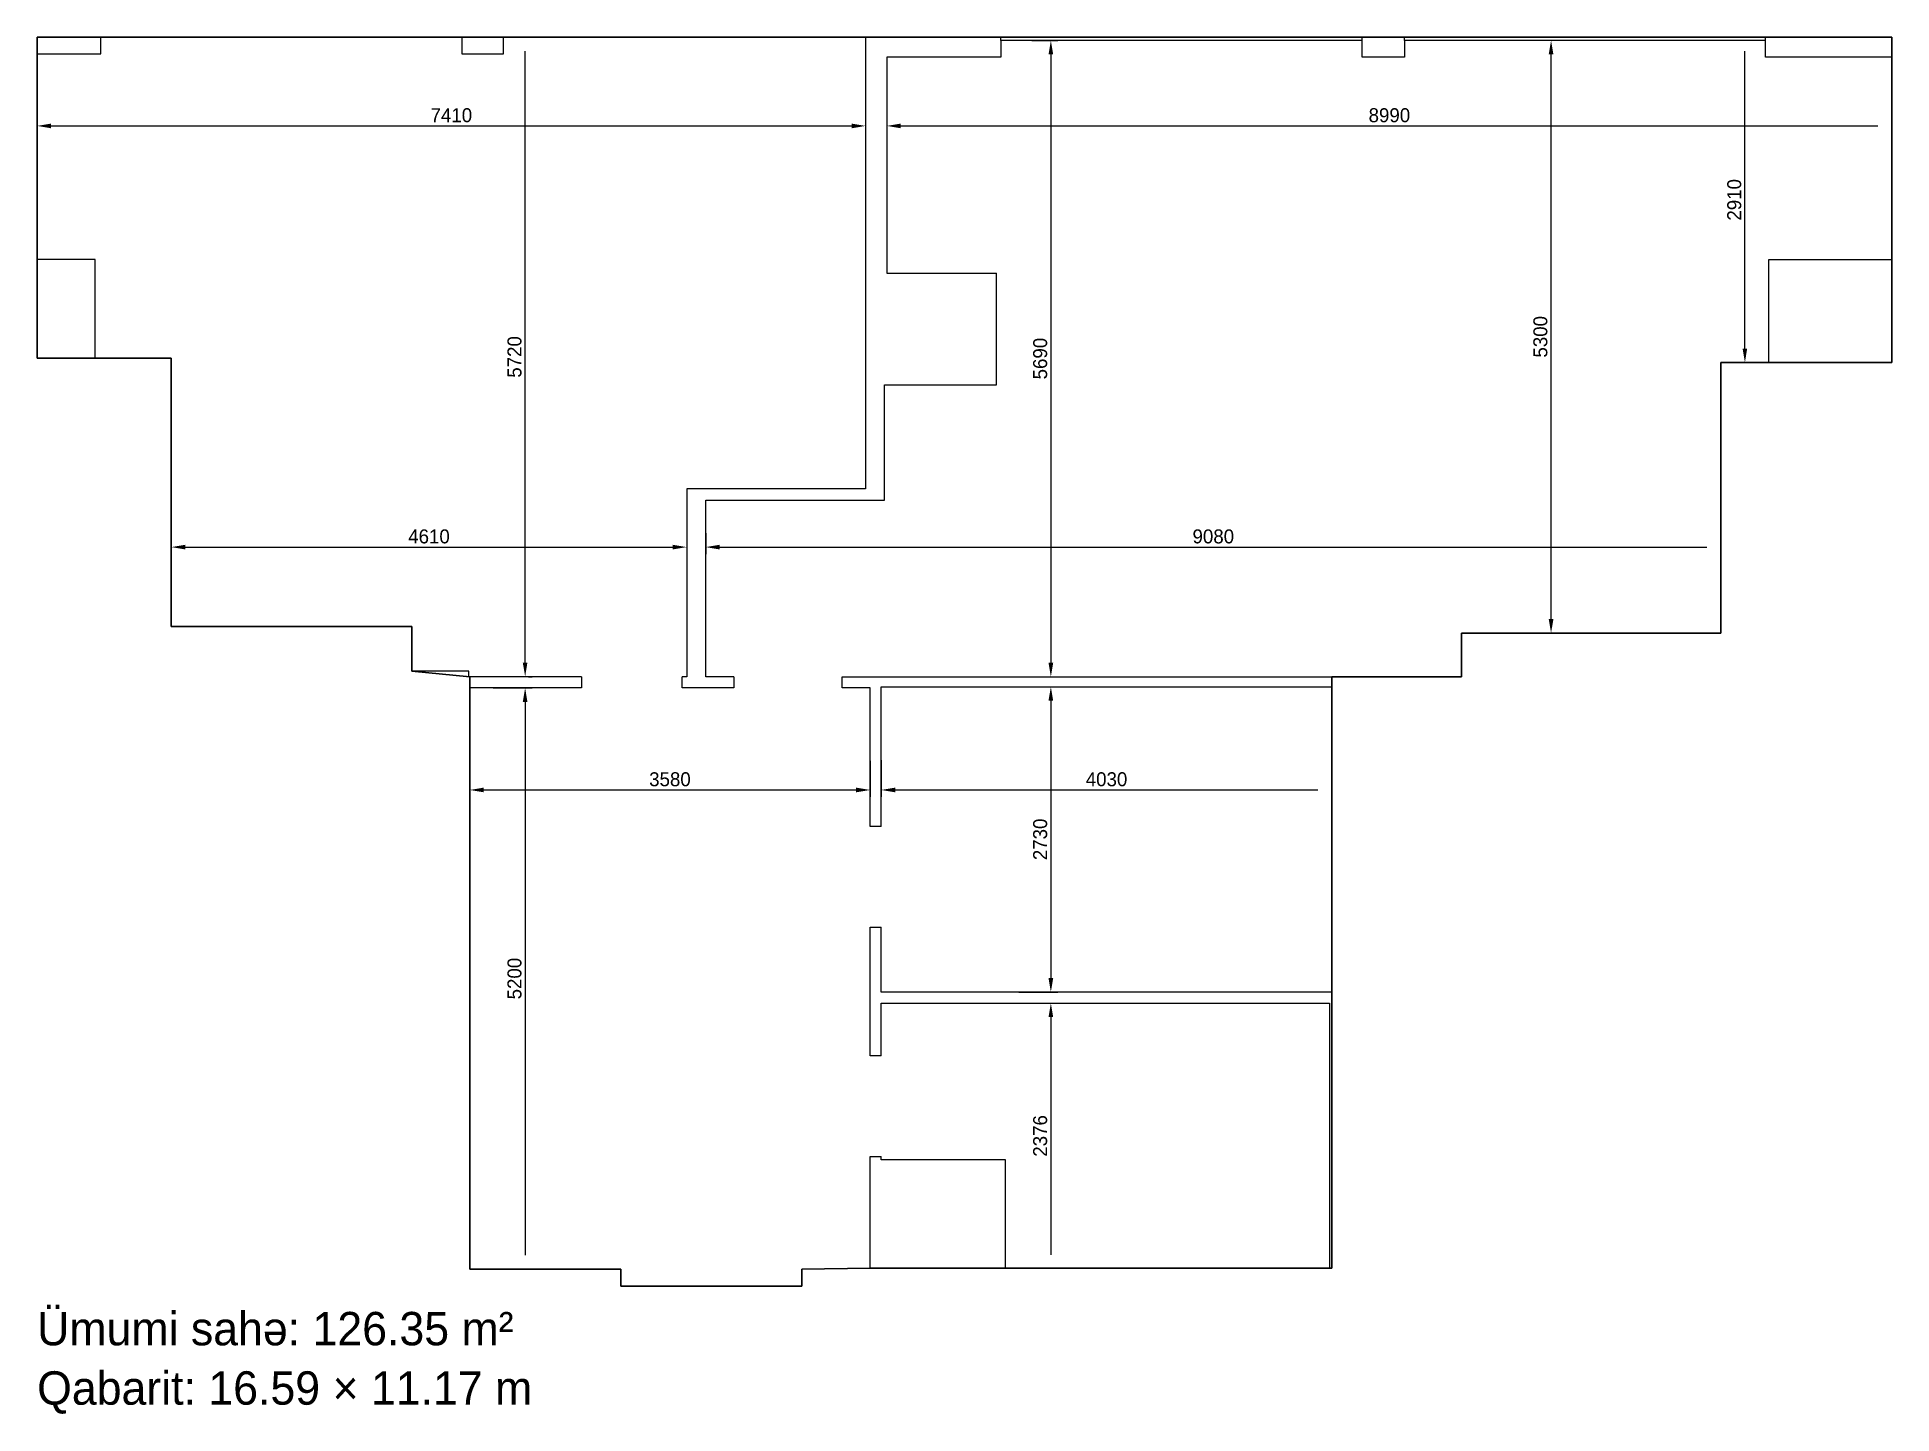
# Model space of a CAD drawing. Header units: millimetres. Extents: x 1205709 to 1222299, y -140705 to -128392.
import ezdxf

# ---------------------------------------------------------------- set-up
doc = ezdxf.new("R2010")
doc.units = ezdxf.units.MM
doc.layers.add('OFFICE_BOUNDARY', color=3, linetype='Continuous')

msp = doc.modelspace()

# ---------------------------------------------------------------- linework, layer by layer
at = {"color": 18, "lineweight": 30, "true_color": 0x000000}
for p, q in [((1205709, -128392), (1222299, -128392)), ((1205709, -131262), (1205709, -128392)), ((1222299, -128392), (1222299, -131302)), ((1206909, -131262), (1205709, -131262)), ((1206909, -133662), (1206909, -131262)), ((1222299, -131302), (1220769, -131302)), ((1220769, -131302), (1220769, -133722)), ((1209059, -133662), (1206909, -133662)), ((1209059, -134062), (1209059, -133662)), ((1220769, -133722), (1218449, -133722)), ((1218449, -133722), (1218449, -134112)), ((1209579, -134112), (1209059, -134062)), ((1209579, -139412), (1209579, -134112)), ((1218449, -134112), (1217289, -134112)), ((1217289, -134112), (1217289, -139402)), ((1210929, -139412), (1209579, -139412)), ((1210929, -139562), (1210929, -139412)), ((1213159, -139402), (1212549, -139412)), ((1212549, -139412), (1212549, -139562)), ((1217289, -139402), (1213159, -139402)), ((1212549, -139562), (1210929, -139562))]:
    msp.add_line(p, q, dxfattribs=at)
for p, q in [((1206279, -128542), (1206279, -128392)), ((1209509, -128392), (1209509, -128542)), ((1209879, -128542), (1209879, -128392)), ((1213119, -128392), (1213119, -132432)), ((1214329, -128422), (1214329, -128392)), ((1217559, -128422), (1217559, -128392)), ((1217939, -128422), (1217939, -128392)), ((1221169, -128422), (1221169, -128392)), ((1205709, -130382), (1205709, -128542)), ((1205709, -128542), (1206279, -128542)), ((1209509, -128542), (1209879, -128542)), ((1214329, -128572), (1213309, -128572)), ((1213309, -128572), (1213309, -130502)), ((1217559, -128422), (1214329, -128422)), ((1214329, -128422), (1214329, -128572)), ((1217559, -128572), (1217559, -128422)), ((1217939, -128572), (1217559, -128572)), ((1221169, -128422), (1217939, -128422)), ((1217939, -128422), (1217939, -128572)), ((1221169, -128572), (1221169, -128422)), ((1222299, -128572), (1221169, -128572)), ((1206229, -130382), (1205709, -130382)), ((1206229, -131262), (1206229, -130382)), ((1221199, -131302), (1221199, -130382)), ((1221199, -130382), (1222299, -130382)), ((1206909, -131262), (1206229, -131262)), ((1206909, -133662), (1206909, -131262)), ((1220769, -131302), (1221199, -131302)), ((1213119, -132432), (1211519, -132432)), ((1211519, -132432), (1211519, -134112)), ((1209059, -133662), (1206909, -133662)), ((1209059, -134062), (1209059, -133662)), ((1218449, -133722), (1220769, -133722)), ((1209569, -134062), (1209059, -134062)), ((1209569, -134111), (1209569, -134062)), ((1210579, -134112), (1209579, -134112)), ((1210579, -134212), (1209579, -134212)), ((1209579, -134212), (1209579, -139412)), ((1210579, -134112), (1210579, -134212)), ((1211519, -134112), (1211479, -134112)), ((1212909, -134112), (1217289, -134112)), ((1213259, -135452), (1213259, -134202)), ((1213259, -134202), (1217289, -134202)), ((1217289, -134112), (1218449, -134112)), ((1213259, -136932), (1213259, -136352)), ((1217289, -136932), (1213259, -136932)), ((1213159, -139402), (1213159, -138402)), ((1213159, -138402), (1213259, -138402)), ((1209579, -139412), (1210929, -139412)), ((1210929, -139412), (1210929, -139562))]:
    msp.add_line(p, q)
at = {"color": 0, "lineweight": -2}
for p, q in [((1221015, -128392), (1221046, -128392)), ((1217289, -134540), (1217289, -135187))]:
    msp.add_line(p, q, dxfattribs=at)
at = {"color": 0, "lineweight": -2, "transparency": 16777216}
for p, q in [((1210074, -133987), (1210074, -128517)), ((1214607, -128422), (1214839, -128422)), ((1214776, -128547), (1214776, -133987)), ((1219755, -128422), (1219187, -128422)), ((1219250, -133597), (1219250, -128547)), ((1220984, -131177), (1220984, -128517)), ((1205709, -129051), (1205709, -129249)), ((1213119, -129051), (1213119, -129249)), ((1213309, -129001), (1213309, -129249)), ((1205834, -129186), (1212994, -129186)), ((1213434, -129186), (1222174, -129186)), ((1221015, -131302), (1221046, -131302)), ((1206909, -132493), (1206909, -133016)), ((1211519, -132766), (1211519, -133016)), ((1211689, -132829), (1211689, -133016)), ((1207034, -132953), (1211394, -132953)), ((1211814, -132953), (1220644, -132953)), ((1219577, -133722), (1219187, -133722)), ((1209789, -134212), (1210136, -134212)), ((1210105, -134112), (1210136, -134112)), ((1214289, -134202), (1214839, -134202)), ((1214607, -134112), (1214839, -134112)), ((1210074, -134337), (1210074, -139287)), ((1214776, -134327), (1214776, -136807)), ((1209579, -134738), (1209579, -135187)), ((1213159, -134863), (1213159, -135187)), ((1213259, -134858), (1213259, -135187)), ((1209704, -135125), (1213034, -135125)), ((1213384, -135125), (1217164, -135125)), ((1214489, -136932), (1214839, -136932)), ((1214620, -137032), (1214839, -137032)), ((1214776, -137157), (1214776, -139282))]:
    msp.add_line(p, q, dxfattribs=at)
at = {"color": 1, "lineweight": 30}
for p, q in [((1205709, -129687), (1205709, -131262)), ((1205709, -131262), (1206909, -131262)), ((1206909, -131262), (1206909, -133662)), ((1220769, -131302), (1222299, -131302)), ((1206909, -133662), (1209059, -133662)), ((1209059, -133662), (1209059, -134062)), ((1218449, -133722), (1220769, -133722)), ((1209059, -134062), (1209579, -134112)), ((1209579, -134112), (1209579, -139412)), ((1217289, -139402), (1217289, -134112)), ((1217289, -134112), (1218449, -134112)), ((1210929, -139412), (1210929, -139562))]:
    msp.add_line(p, q, dxfattribs=at)
for points in [[(1211939, -134112), (1211689, -134112), (1211689, -132532), (1213289, -132532), (1213289, -131502), (1214289, -131502), (1214289, -130502)], [(1213309, -130502), (1214289, -130502)], [(1211939, -134112), (1211939, -134212), (1211479, -134212), (1211479, -134112)], [(1213259, -135452), (1213159, -135452), (1213159, -134212), (1212909, -134212), (1212909, -134112)], [(1213259, -137502), (1213159, -137502), (1213159, -136352), (1213259, -136352)], [(1213259, -137502), (1213259, -137032), (1217269, -137032), (1217269, -139402), (1214369, -139402), (1214369, -138432), (1213259, -138432), (1213259, -138402)]]:
    msp.add_lwpolyline(points)
at = {"color": 0, "transparency": 16777216}
for points in [[(1214755, -128547), (1214797, -128547), (1214776, -128422)], [(1219229, -128547), (1219271, -128547), (1219250, -128422)], [(1205834, -129165), (1205834, -129207), (1205709, -129186)], [(1212994, -129165), (1212994, -129207), (1213119, -129186)], [(1213434, -129165), (1213434, -129207), (1213309, -129186)], [(1220963, -131177), (1221004, -131177), (1220984, -131302)], [(1207034, -132932), (1207034, -132974), (1206909, -132953)], [(1211394, -132932), (1211394, -132974), (1211519, -132953)], [(1211814, -132932), (1211814, -132974), (1211689, -132953)], [(1219229, -133597), (1219271, -133597), (1219250, -133722)], [(1210053, -133987), (1210094, -133987), (1210074, -134112)], [(1214755, -133987), (1214797, -133987), (1214776, -134112)], [(1210053, -134337), (1210094, -134337), (1210074, -134212)], [(1214755, -134327), (1214797, -134327), (1214776, -134202)], [(1209704, -135104), (1209704, -135146), (1209579, -135125)], [(1213034, -135104), (1213034, -135146), (1213159, -135125)], [(1213384, -135104), (1213384, -135146), (1213259, -135125)], [(1214755, -136807), (1214797, -136807), (1214776, -136932)], [(1214755, -137157), (1214797, -137157), (1214776, -137032)]]:
    msp.add_solid(points, dxfattribs=at)
at = {"layer": 'OFFICE_BOUNDARY'}
msp.add_lwpolyline([(1222299, -128392), (1222299, -131302), (1220769, -131302), (1220769, -133722), (1218449, -133722), (1218449, -134112), (1217289, -134112), (1217289, -139402), (1213159, -139402), (1212549, -139412), (1212549, -139562), (1210929, -139562), (1210929, -139412), (1209579, -139412), (1209579, -134112), (1209059, -134062), (1209059, -133662), (1206909, -133662), (1206909, -131262), (1205709, -131262), (1205709, -128392), (1222299, -128392)], close=True, dxfattribs=at)

# ---------------------------------------------------------------- texts
for s, p in [('Ümumi sahə: 126.35 m²', (1205709, -140092)), ('Qabarit: 16.59 × 11.17 m', (1205709, -140623))]:
    msp.add_text(s, height=298.62).set_placement(p)
at = {"color": 0, "transparency": 16777216, "char_height": 125, "attachment_point": 5}
for s, insert in [('7410', (1209414, -129091)), ('8990', (1217804, -129091)), ('4610', (1209214, -132858)), ('9080', (1216229, -132858)), ('3580', (1211369, -135030)), ('4030', (1215274, -135030))]:
    msp.add_mtext(s, dxfattribs=dict(at, insert=insert))
at = {"color": 0, "transparency": 16777216, "char_height": 125, "attachment_point": 5, "rotation": 90}
for s, insert in [('2910', (1220889, -129847)), ('5300', (1219155, -131072)), ('5720', (1209979, -131252)), ('5690', (1214681, -131267)), ('2730', (1214681, -135567)), ('5200', (1209979, -136812)), ('2376', (1214681, -138219))]:
    msp.add_mtext(s, dxfattribs=dict(at, insert=insert))

doc.saveas('drawing.dxf')
